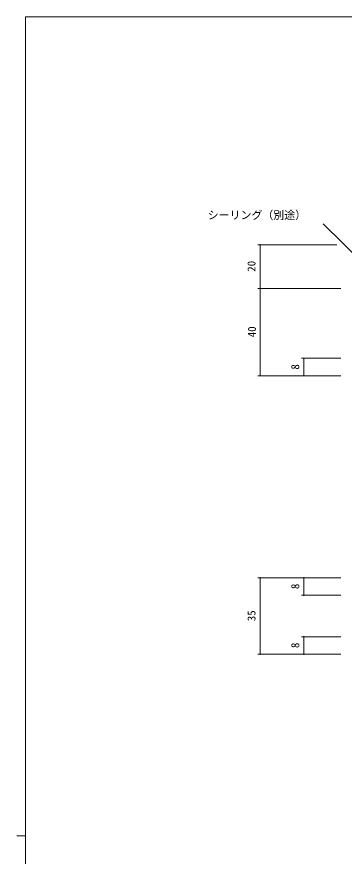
# Model space of a CAD drawing. Units: millimetres, scale not verified. Extents: x -594 to 539, y -420 to 386.
# Drawn here: x -594 to -444.1, y -2.3 to 382 of the extents above; entities that cross this region are included whole.
import ezdxf
from ezdxf.enums import TextEntityAlignment as Align

# ---------------------------------------------------------------- set-up
doc = ezdxf.new("R2010")
doc.units = ezdxf.units.MM
doc.header["$LTSCALE"] = 2
doc.layers.add('0-1_YKK_ZWAK', color=7, linetype='Continuous', lineweight=9)
doc.layers.add('0-5_YKK_D', color=6, linetype='Continuous', lineweight=9)
doc.styles.add('ＭＳ ゴシック', font='')
doc.styles.get('ＭＳ ゴシック').set_extended_font_data('MS Gothic')

msp = doc.modelspace()

# ---------------------------------------------------------------- linework, layer by layer
at = {"layer": '0-1_YKK_ZWAK'}
for p, q in [((-590, -368), (-590, 382)), ((510, 382), (-590, 382)), ((-594, 7), (-590, 7))]:
    msp.add_line(p, q, dxfattribs=at)
at = {"layer": '0-5_YKK_D'}
for p, q in [((-429.354, 263.012), (-453.754, 287.258)), ((-447.453, 277.657), (-483.648, 277.657)), ((-482.648, 257.662), (-482.648, 277.657)), ((-447.497, 257.662), (-483.648, 257.662)), ((-445.648, 257.662), (-483.648, 257.662)), ((-482.648, 217.662), (-482.648, 257.662)), ((-445.648, 225.662), (-463.648, 225.662)), ((-462.648, 217.662), (-462.648, 225.662)), ((-445.648, 217.662), (-483.648, 217.662)), ((-445.648, 217.662), (-463.648, 217.662)), ((-445.648, 125.162), (-483.648, 125.162)), ((-482.648, 125.162), (-482.648, 90.162)), ((-445.648, 125.162), (-463.648, 125.162)), ((-462.648, 125.162), (-462.648, 117.162)), ((-445.648, 117.162), (-463.648, 117.162)), ((-445.648, 98.162), (-463.648, 98.162)), ((-462.648, 90.162), (-462.648, 98.162)), ((-445.648, 90.162), (-483.648, 90.162)), ((-445.648, 90.162), (-463.648, 90.162))]:
    msp.add_line(p, q, dxfattribs=at)
for centre, start, end in [((-482.648, 277.657), 90, 270), ((-482.648, 277.657), 270, 90), ((-482.648, 257.662), 90, 270), ((-482.648, 257.662), 90, 270), ((-482.648, 257.662), 270, 90), ((-482.648, 257.662), 270, 90), ((-462.648, 225.662), 90, 270), ((-462.648, 225.662), 270, 90), ((-482.648, 217.662), 90, 270), ((-482.648, 217.662), 270, 90), ((-462.648, 217.662), 90, 270), ((-462.648, 217.662), 270, 90), ((-482.648, 125.162), 90, 270), ((-482.648, 125.162), 270, 90), ((-462.648, 125.162), 90, 270), ((-462.648, 125.162), 270, 90), ((-462.648, 117.162), 90, 270), ((-462.648, 117.162), 270, 90), ((-462.648, 98.162), 90, 270), ((-462.648, 98.162), 270, 90), ((-482.648, 90.162), 90, 270), ((-482.648, 90.162), 270, 90), ((-462.648, 90.162), 90, 270), ((-462.648, 90.162), 270, 90)]:
    msp.add_arc(centre, 0.106, start, end, dxfattribs=at)

# ---------------------------------------------------------------- texts
at = {"layer": '0-5_YKK_D', "color": 4, "style": 'ＭＳ ゴシック'}
msp.add_text('シーリング（別途）', height=3.666, dxfattribs=at).set_placement((-506.594, 288.258), align=Align.BOTTOM_LEFT)
for s, p in [('20', (-483.648, 265.259)), ('40', (-483.448, 235.262)), ('8', (-463.648, 220.462)), ('8', (-463.648, 119.962)), ('35', (-483.648, 105.262)), ('8', (-463.648, 92.962))]:
    msp.add_text(s, height=3.666, rotation=90, dxfattribs=at).set_placement(p, align=Align.BOTTOM_LEFT)

doc.saveas('drawing.dxf')
